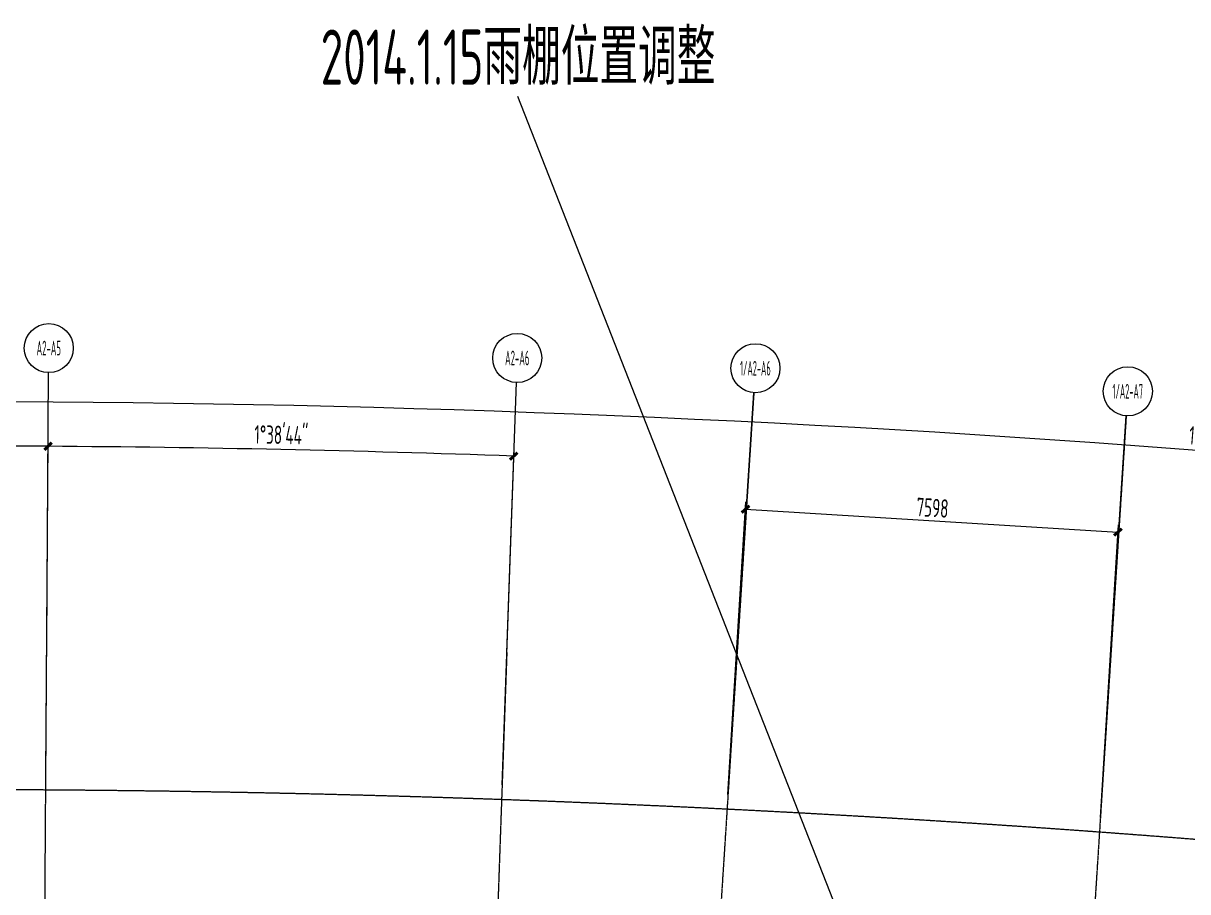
# Model space of a CAD drawing. Header units: millimetres. Extents: x 11677979 to 24947533, y -12764720 to -6308891.
# Drawn here: x 11780462 to 11804174, y -6372957 to -6355272 of the extents above; entities that cross this region are included whole.
import ezdxf
from ezdxf.enums import TextEntityAlignment as Align

# ---------------------------------------------------------------- set-up
doc = ezdxf.new("R2010")
doc.units = ezdxf.units.MM
doc.header["$LTSCALE"] = 10
doc.linetypes.add('A2-RG-AXIS$0$CENTER', pattern=[2, 1.25, -0.25, 0.25, -0.25])
doc.linetypes.add('A2-RG-AXIS$0$DOTE', pattern=[2.42, 2, -0.2, 0.02, -0.2])
for name, color, linetype in [('A2-RG-AXIS$0$A-AXIS', 1, 'Continuous'), ('A2-RG-AXIS$0$A-DIMS-100', 1, 'Continuous'), ('A2-RG-AXIS$0$A-GRID', 1, 'A2-RG-AXIS$0$CENTER'), ('A2-RG-AXIS$0$A-SYMB', 4, 'Continuous'), ('A2-RI-RF$0$A-SYMB-AREA', 4, 'Continuous'), ('A2-RI-RF$0$A-SYMB-NAME', 4, 'Continuous')]:
    doc.layers.add(name, color=color, linetype=linetype)
doc.layers.add('A2-RI-RF$0$A-DETL-LLIN', color=3, linetype='Continuous', lineweight=5)
doc.styles.add('A2-RG-AXIS$0$ECADI', font='hzs.shx', dxfattribs={"width": 0.7, "bigfont": 'hztxt.shx'})
doc.styles.add('A2-RG-AXIS$0$XD2008', font='hzs.shx', dxfattribs={"width": 0.7, "bigfont": 'hztxt.shx'})
doc.styles.add('A2-RI-RF$0$ECADI', font='hzs.shx', dxfattribs={"width": 0.7, "bigfont": 'hztxt.shx'})
doc.dimstyles.new('A2-RG-AXIS$0$XD150', dxfattribs={"dimscale": 300, "dimtxt": 2.5, "dimasz": 1.5, "dimexe": 1, "dimexo": 2, "dimgap": 0.5, "dimtad": 1, "dimdec": 0, "dimdsep": 46, "dimtxsty": 'A2-RG-AXIS$0$XD2008', "dimcen": 2.5, "dimclrt": 4, "dimaunit": 1, "dimadec": 3, "dimazin": 0, "dimtfac": 1, "dimtdec": 0, "dimtmove": 2, "dimatfit": 3, "dimfxl": 0, "dimtolj": 1, "dimtzin": 0, "dimarcsym": 0})
doc.dimstyles.new('A2-RG-AXIS$0$XD150$0', dxfattribs={"dimscale": 150, "dimtxt": 2.5, "dimasz": 1, "dimexe": 1, "dimexo": 2, "dimgap": 0.5, "dimtad": 1, "dimdec": 0, "dimdsep": 46, "dimtxsty": 'A2-RG-AXIS$0$XD2008', "dimblk": 'A2-RG-AXIS$0$_ArchTick', "dimcen": 2.5, "dimclrt": 4, "dimaunit": 1, "dimadec": 0, "dimazin": 0, "dimtfac": 1, "dimtdec": 0, "dimtmove": 2, "dimatfit": 3, "dimfxl": 0, "dimtolj": 1, "dimtzin": 0, "dimarcsym": 0})

# ---------------------------------------------------------------- blocks, each defined once
blk = doc.blocks.new('A2-RG-AXIS$0$ECADI-TAG-GRID')
at = {"color": 13}
blk.add_circle((0, 0), 5, dxfattribs=at)
at = {"style": 'A2-RG-AXIS$0$ECADI', "width": 0.7}
blk.add_attdef('GRID', text='', height=5, dxfattribs=at).set_placement((0, 0), align=Align.MIDDLE)
blk = doc.blocks.new('A2-RG-AXIS$0$_ArchTick')
at = {"color": 0, "linetype": 'ByBlock', "const_width": 0.4}
blk.add_lwpolyline([(-0.5, -0.5), (0.5, 0.5)], dxfattribs=at)
blk = doc.blocks.new('*D508')
at = {"layer": 'A2-RG-AXIS$0$A-DIMS-100', "color": 0, "lineweight": -2, "ltscale": 3, "transparency": 16777216}
for p, q in [((11753070, -6371598), (11752455, -6363872)), ((11854556, -6379588), (11856371, -6372053))]:
    blk.add_line(p, q, dxfattribs=at)
blk.add_arc((11778731, -6694179), 331200, 76.44866, 94.54827, dxfattribs=at)
at = {"layer": 'Defpoints', "color": 0, "ltscale": 3, "transparency": 16777216}
for p in [(11822065, -6365826), (11753093, -6371897), (11854485, -6379879), (11778731, -6694179)]:
    blk.add_point(p, dxfattribs=at)
at = {"layer": 'A2-RG-AXIS$0$A-DIMS-100', "color": 0, "lineweight": -2, "ltscale": 3, "transparency": 16777216, "xscale": 150, "yscale": 150, "zscale": 150}
for p, rotation in [((11752467, -6364022), 184.5482656226652), ((11856336, -6372199), 346.4486630674553)]:
    blk.add_blockref('A2-RG-AXIS$0$_ArchTick', p, dxfattribs=dict(at, rotation=rotation))
at = {"layer": 'A2-RG-AXIS$0$A-DIMS-100', "color": 4, "ltscale": 3, "transparency": 16777216, "insert": (11804749, -6363703), "char_height": 375, "attachment_point": 5, "rotation": 355.4985, "style": 'A2-RG-AXIS$0$XD2008'}
blk.add_mtext('\\A1;18°5\'59"', dxfattribs=at)
blk = doc.blocks.new('*D515')
at = {"layer": 'A2-RG-AXIS$0$A-DIMS-100', "color": 0, "lineweight": -2, "ltscale": 3, "transparency": 16777216}
for p, q in [((11780922, -6370586), (11780968, -6363736)), ((11790213, -6370782), (11790456, -6363937))]:
    blk.add_line(p, q, dxfattribs=at)
blk.add_arc((11778731, -6694179), 330300, 87.96659, 89.61201, dxfattribs=at)
at = {"layer": 'Defpoints', "color": 0, "ltscale": 3, "transparency": 16777216}
for p in [(11787290, -6363990), (11780920, -6370886), (11790202, -6371082), (11778731, -6694179)]:
    blk.add_point(p, dxfattribs=at)
at = {"layer": 'A2-RG-AXIS$0$A-DIMS-100', "color": 0, "lineweight": -2, "ltscale": 3, "transparency": 16777216, "xscale": 150, "yscale": 150, "zscale": 150}
for p, rotation in [((11780967, -6363886), 179.6120103936911), ((11790450, -6364087), 357.9665919819578)]:
    blk.add_blockref('A2-RG-AXIS$0$_ArchTick', p, dxfattribs=dict(at, rotation=rotation))
at = {"layer": 'A2-RG-AXIS$0$A-DIMS-100', "color": 4, "ltscale": 3, "transparency": 16777216, "insert": (11785716, -6363654), "char_height": 375, "attachment_point": 5, "rotation": 358.7893, "style": 'A2-RG-AXIS$0$XD2008'}
blk.add_mtext('\\A1;1°38\'44"', dxfattribs=at)
blk = doc.blocks.new('*D517')
at = {"layer": 'A2-RG-AXIS$0$A-DIMS-100', "color": 0, "lineweight": -2, "ltscale": 3, "transparency": 16777216}
for p, q in [((11771629, -6370657), (11771479, -6363808)), ((11780922, -6370586), (11780968, -6363736))]:
    blk.add_line(p, q, dxfattribs=at)
blk.add_arc((11778731, -6694179), 330300, 89.61201, 91.25743, dxfattribs=at)
at = {"layer": 'Defpoints', "color": 0, "ltscale": 3, "transparency": 16777216}
for p in [(11777806, -6363880), (11780920, -6370886), (11771636, -6370957), (11778731, -6694179)]:
    blk.add_point(p, dxfattribs=at)
at = {"layer": 'A2-RG-AXIS$0$A-DIMS-100', "color": 0, "lineweight": -2, "ltscale": 3, "transparency": 16777216, "xscale": 150, "yscale": 150, "zscale": 150}
for p, rotation in [((11780967, -6363886), 359.6120103936937), ((11771482, -6363958), 181.2574288054266)]:
    blk.add_blockref('A2-RG-AXIS$0$_ArchTick', p, dxfattribs=dict(at, rotation=rotation))
at = {"layer": 'A2-RG-AXIS$0$A-DIMS-100', "color": 4, "ltscale": 3, "transparency": 16777216, "insert": (11776222, -6363590), "char_height": 375, "attachment_point": 5, "rotation": 0.4347, "style": 'A2-RG-AXIS$0$XD2008'}
blk.add_mtext('\\A1;1°38\'44"', dxfattribs=at)
blk = doc.blocks.new('*D551')
at = {"layer": 'A2-RG-AXIS$0$A-AXIS', "color": 0, "lineweight": -2, "ltscale": 3, "transparency": 16777216}
for p, q in [((11794812, -6370979), (11795179, -6365018)), ((11795170, -6365167), (11802753, -6365634)), ((11802395, -6371445), (11802762, -6365484))]:
    blk.add_line(p, q, dxfattribs=at)
at = {"layer": 'Defpoints', "color": 0, "ltscale": 3, "transparency": 16777216}
for p in [(11802753, -6365634), (11794794, -6371278), (11802377, -6371745)]:
    blk.add_point(p, dxfattribs=at)
at = {"layer": 'A2-RG-AXIS$0$A-AXIS', "color": 0, "lineweight": -2, "ltscale": 3, "transparency": 16777216, "xscale": 150, "yscale": 150, "zscale": 150}
for p, rotation in [((11795170, -6365167), 176.4788938020491), ((11802753, -6365634), 356.4788938020491)]:
    blk.add_blockref('A2-RG-AXIS$0$_ArchTick', p, dxfattribs=dict(at, rotation=rotation))
at = {"layer": 'A2-RG-AXIS$0$A-AXIS', "color": 4, "ltscale": 3, "transparency": 16777216, "insert": (11798977, -6365139), "char_height": 375, "attachment_point": 5, "rotation": 356.4789, "style": 'A2-RG-AXIS$0$XD2008'}
blk.add_mtext('\\A1;7598', dxfattribs=at)
blk = doc.blocks.new('A2-RI-RF$0$5erhfh')
at = {"layer": 'A2-RI-RF$0$A-SYMB-AREA', "style": 'A2-RI-RF$0$ECADI', "width": 0.7}
blk.add_attdef('340M2', text='', height=2.5, dxfattribs=at).set_placement((0, 1.25), align=Align.MIDDLE_LEFT)
at = {"layer": 'A2-RI-RF$0$A-SYMB-NAME', "style": 'A2-RI-RF$0$ECADI', "width": 0.7}
blk.add_attdef('CHINESENAME', (-12.292, 3.087), '', height=4.5, dxfattribs=at)
blk = doc.blocks.new('A2-RG-AXIS')
at = {"layer": 'A2-RG-AXIS$0$A-AXIS', "ltscale": 3}
for p, q in [((11780940.3, -6367886.2), (11780977.5, -6362386.3)), ((11790308.6, -6368084.2), (11790503.7, -6362587.7)), ((11794986, -6368283.9), (11795338.9, -6362795.8)), ((11802569.4, -6368750.7), (11802922, -6363265.7))]:
    blk.add_line(p, q, dxfattribs=at)
at = {"layer": 'A2-RG-AXIS$0$A-GRID', "linetype": 'A2-RG-AXIS$0$DOTE'}
for p, q in [((11795338.9, -6362795.8), (11793349.7, -6393734.2)), ((11802922, -6363265.7), (11800933.1, -6394199.2)), ((11780668.1, -6408085.3), (11780940.3, -6367886.2)), ((11790308.6, -6368084.2), (11788882.2, -6408258.9))]:
    blk.add_line(p, q, dxfattribs=at)
blk.add_arc((11778730.7, -6694178.7), 323300, 75.589285, 95.407644, dxfattribs=at)
at = {"layer": 'A2-RG-AXIS$0$A-SYMB'}
ref = blk.add_blockref('A2-RG-AXIS$0$ECADI-TAG-GRID', (11780980.9, -6361886.3), dxfattribs=dict(at, xscale=100, yscale=100, zscale=100))
ref.add_attrib('GRID', 'A2-A5', dxfattribs={"layer": '0', "extrusion": (0, 0, -1), "height": 300, "style": 'A2-RG-AXIS$0$ECADI', "text_generation_flag": 2, "width": 0.5}).set_placement((-11780980.9, -6361886.3), align=Align.MIDDLE)
ref = blk.add_blockref('A2-RG-AXIS$0$ECADI-TAG-GRID', (11790521.4, -6362088), dxfattribs=dict(at, xscale=100, yscale=100, zscale=100))
ref.add_attrib('GRID', 'A2-A6', dxfattribs={"layer": '0', "extrusion": (0, 0, -1), "height": 300, "style": 'A2-RG-AXIS$0$ECADI', "text_generation_flag": 2, "width": 0.5}).set_placement((-11790521.4, -6362088), align=Align.MIDDLE)
ref = blk.add_blockref('A2-RG-AXIS$0$ECADI-TAG-GRID', (11795371, -6362296.9), dxfattribs=dict(at, xscale=100, yscale=100, zscale=100))
ref.add_attrib('GRID', '1/A2-A6', dxfattribs={"layer": '0', "extrusion": (0, 0, -1), "height": 300, "style": 'A2-RG-AXIS$0$ECADI', "text_generation_flag": 2, "width": 0.4}).set_placement((-11795371, -6362296.9), align=Align.MIDDLE)
ref = blk.add_blockref('A2-RG-AXIS$0$ECADI-TAG-GRID', (11802954.1, -6362766.7), dxfattribs=dict(at, xscale=100, yscale=100, zscale=100))
ref.add_attrib('GRID', '1/A2-A7', dxfattribs={"layer": '0', "extrusion": (0, 0, -1), "height": 300, "style": 'A2-RG-AXIS$0$ECADI', "text_generation_flag": 2, "width": 0.4}).set_placement((-11802954.1, -6362766.7), align=Align.MIDDLE)
at = {"layer": 'A2-RG-AXIS$0$A-AXIS', "ltscale": 3}
dim = blk.add_aligned_dim(p1=(11794793.5, -6371278), p2=(11802376.9, -6371744.6), distance=6122.3, dimstyle='A2-RG-AXIS$0$XD150$0', dxfattribs=at)
dim.commit()
dim.dimension.update_dxf_attribs({"geometry": '*D551', "text_midpoint": (11798977.3, -6365138.5)})
at = {"layer": 'A2-RG-AXIS$0$A-DIMS-100', "ltscale": 3}
for base, p1, p2, picture, middle in [((11822064.9, -6365825.9), (11854485.2, -6379879.3), (11753093.4, -6371896.8), '*D508', (11804748.6, -6363703.1)), ((11777805.6, -6363880), (11780920, -6370886.1), (11771636, -6370956.6), '*D517', (11776222.4, -6363590)), ((11787290.1, -6363989.6), (11780920, -6370886.1), (11790202.1, -6371082.3), '*D515', (11785716, -6363654.3))]:
    dim = blk.add_angular_dim_3p(base=base, center=(11778730.7, -6694178.7), p1=p1, p2=p2, dimstyle='A2-RG-AXIS$0$XD150', override={"dimscale": 150, "dimasz": 1, "dimblk": 'A2-RG-AXIS$0$_ArchTick', "dimadec": 4}, dxfattribs=at)
    dim.commit()
    dim.dimension.update_dxf_attribs({"geometry": picture, "text_midpoint": middle})
blk = doc.blocks.new('A2-RI-RF')
at = {"layer": 'Defpoints', "color": 6}
blk.add_line((11800180.2, -6381340.3), (11790534.9, -6356764.3), dxfattribs=at)
at = {"layer": 'A2-RI-RF$0$A-DETL-LLIN'}
blk.add_blockref('A2-RG-AXIS', (0, 0), dxfattribs=at)
at = {"layer": 'Defpoints'}
ref = blk.add_blockref('A2-RI-RF$0$5erhfh', (11789591.1, -6356639.9), dxfattribs=dict(at, xscale=250, yscale=250, zscale=250))
ref.add_attrib('CHINESENAME', '2014.1.15雨棚位置调整', (11786518.1, -6356523), dxfattribs={"layer": 'A2-RI-RF$0$A-SYMB-NAME', "height": 1125, "style": 'A2-RI-RF$0$ECADI', "width": 0.7})

msp = doc.modelspace()

# ---------------------------------------------------------------- block references
for name in ['A2-RI-RF', 'A2-RG-AXIS']:
    msp.add_blockref(name, (0, 0))

doc.saveas('drawing.dxf')
